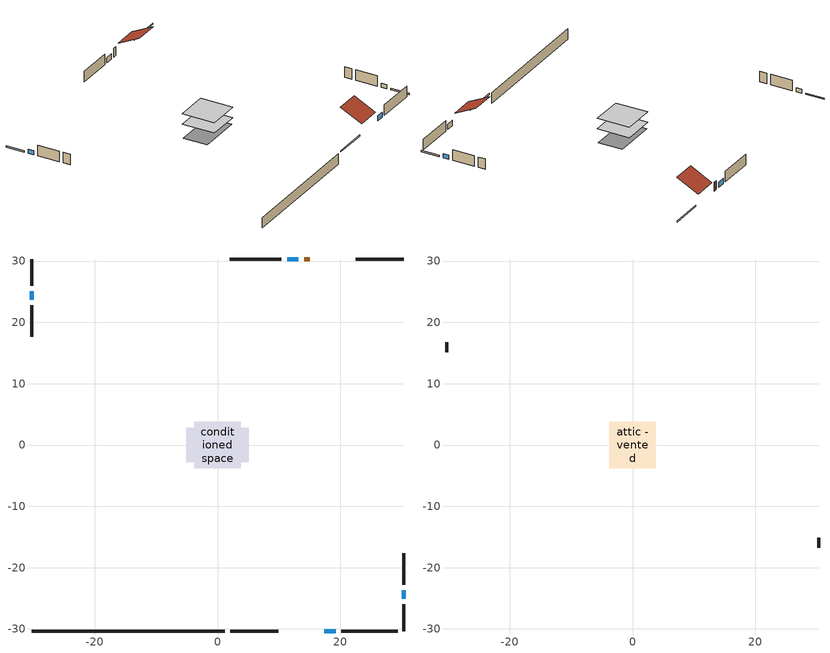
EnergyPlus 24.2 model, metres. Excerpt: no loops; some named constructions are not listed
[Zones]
conditioned space
 floor adiabatic (AdiabaticFloorConstruction): -3.78,-3.78 -3.78,3.78 3.78,3.78 3.78,-3.78 z0.3
 floor foundation (Slab1 construction): -5.06,-2.82 -5.06,2.82 5.06,2.82 5.06,-2.82 z-2.13
 wall outside (RimJoist1 construction): 2.12,-30.33 9.92,-30.33 z0.3:0.61
 wall outside (RimJoist2 construction): -30.33,30.33 -30.33,26 z0.3:0.61
 wall outside (RimJoist3 construction): 30.33,30.33 22.53,30.33 z0.3:0.61
 wall outside (RimJoist4 construction): 30.33,-30.33 30.33,-26 z0.3:0.61
 wall outside (AdiabaticWallConstruction 1): 15.02,30.33 14.11,30.33 z0.3:2.34
 wall outside (AdiabaticWallConstruction): 17.42,-30.33 19.25,-30.33 / 13.18,30.33 11.36,30.33 z0.3:1.52; -30.33,25.07 -30.33,23.72 / 30.33,-25.07 30.33,-23.72 z0.3:1.22
 wall outside (Wall1 construction): 20.18,-30.33 29.4,-30.33 z0.3:2.74
 wall outside (Wall2 construction): -30.33,22.79 -30.33,17.67 z0.3:2.74
 wall outside (Wall3 construction): 10.43,30.33 1.97,30.33 z0.3:2.74
 wall outside (Wall4 construction): 30.33,-22.79 30.33,-17.67 z0.3:2.74
 wall foundation (FoundationWall1 construction): -30.33,-30.33 1.19,-30.33 z-2.13:0.3
 window (WindowConstruction): 17.42,-30.33 19.25,-30.33 z0.3:1.52
 window (WindowConstruction 1): -30.33,25.07 -30.33,23.72 z0.3:1.22
 window (WindowConstruction 2): 13.18,30.33 11.36,30.33 z0.3:1.52
 window (WindowConstruction 3): 30.33,-25.07 30.33,-23.72 z0.3:1.22
 door (Door): 15.02,30.33 14.11,30.33 z0.3:2.34
 ceiling adiabatic (AdiabaticFloorConstruction): 3.78,-3.78 3.78,3.78 -3.78,3.78 -3.78,-3.78 z0.3
attic - vented
 floor to conditioned space (Floor1 construction Reversed): -3.78,-3.78 -3.78,3.78 3.78,3.78 3.78,-3.78 z2.74
 wall outside (Wall5 construction): -30.33,16.74 -30.33,15.11 z0.3:2.74
 wall outside (Wall6 construction): 30.33,-16.74 30.33,-15.11 z0.3:2.74
 roof outside (Roof1 construction): 16.5,-30.33,2.74 16.5,-25.28,5.27 10.85,-25.28,5.27 10.85,-30.33,2.74
 roof outside (Roof2 construction): 15.95,30.33,2.74 15.95,25.28,5.27 21.6,25.28,5.27 21.6,30.33,2.74
[Material] Roughness=Rough; Thermal Absorptance=0.9
Name | Thickness {m} | Conductivity {W/m-K} | Density {kg/m3} | Specific Heat {J/kg-K} | Solar Absorptance | Visible Absorptance
ceiling loosefill ins | 0.338667 | 0.0480833 | 16.02 | 1046.75 | 0.7 | 0.7
ceiling stud and cavity | 0.1397 | 0.0920385 | 65.682 | 1177.47 | 0.7 | 0.7
gypsum board | 0.0127 | 0.160291 | 801 | 837.4 | 0.6 | 0.6
[Construction]
Floor1 construction: ceiling loosefill ins, ceiling stud and cavity, gypsum board
[Schedule:Day:Interval]
cooling season schedule day; cooling season schedule day 2; cooling season schedule default day: No, 24:00, 0
cooling season schedule day 1: No, 24:00, 1
[Schedule:Week:Daily]
cooling season schedule Week Rule - Jan1-May26: cooling season schedule day, cooling season schedule day, cooling season schedule day, cooling season schedule day, cooling season schedule day, cooling season schedule day, cooling season schedule day, cooling season schedule default day, cooling season schedule default day, cooling season schedule default day, cooling season schedule default day, cooling season schedule default day
cooling season schedule Week Rule - May27-Jun2: cooling season schedule day, cooling season schedule day, cooling season schedule day, cooling season schedule day, cooling season schedule day, cooling season schedule day 1, cooling season schedule day 1, cooling season schedule default day, cooling season schedule default day, cooling season schedule default day, cooling season schedule default day, cooling season schedule default day
cooling season schedule Week Rule - Jun3-Sep29: cooling season schedule day 1, cooling season schedule day 1, cooling season schedule day 1, cooling season schedule day 1, cooling season schedule day 1, cooling season schedule day 1, cooling season schedule day 1, cooling season schedule default day, cooling season schedule default day, cooling season schedule default day, cooling season schedule default day, cooling season schedule default day
cooling season schedule Week Rule - Sep30-Oct6: cooling season schedule day 1, cooling season schedule day 2, cooling season schedule day 2, cooling season schedule day 2, cooling season schedule day 2, cooling season schedule day 2, cooling season schedule day 2, cooling season schedule default day, cooling season schedule default day, cooling season schedule default day, cooling season schedule default day, cooling season schedule default day
cooling season schedule Week Rule - Oct7-Dec31: cooling season schedule day 2, cooling season schedule day 2, cooling season schedule day 2, cooling season schedule day 2, cooling season schedule day 2, cooling season schedule day 2, cooling season schedule day 2, cooling season schedule default day, cooling season schedule default day, cooling season schedule default day, cooling season schedule default day, cooling season schedule default day
[Schedule:Year]
cooling season schedule: cooling season schedule Week Rule - Jan1-May26, 1, 1, 5, 26, cooling season schedule Week Rule - May27-Jun2, 5, 27, 6, 2, cooling season schedule Week Rule - Jun3-Sep29, 6, 3, 9, 29, cooling season schedule Week Rule - Sep30-Oct6, 9, 30, 10, 6, cooling season schedule Week Rule - Oct7-Dec31, 10, 7, 12, 31
